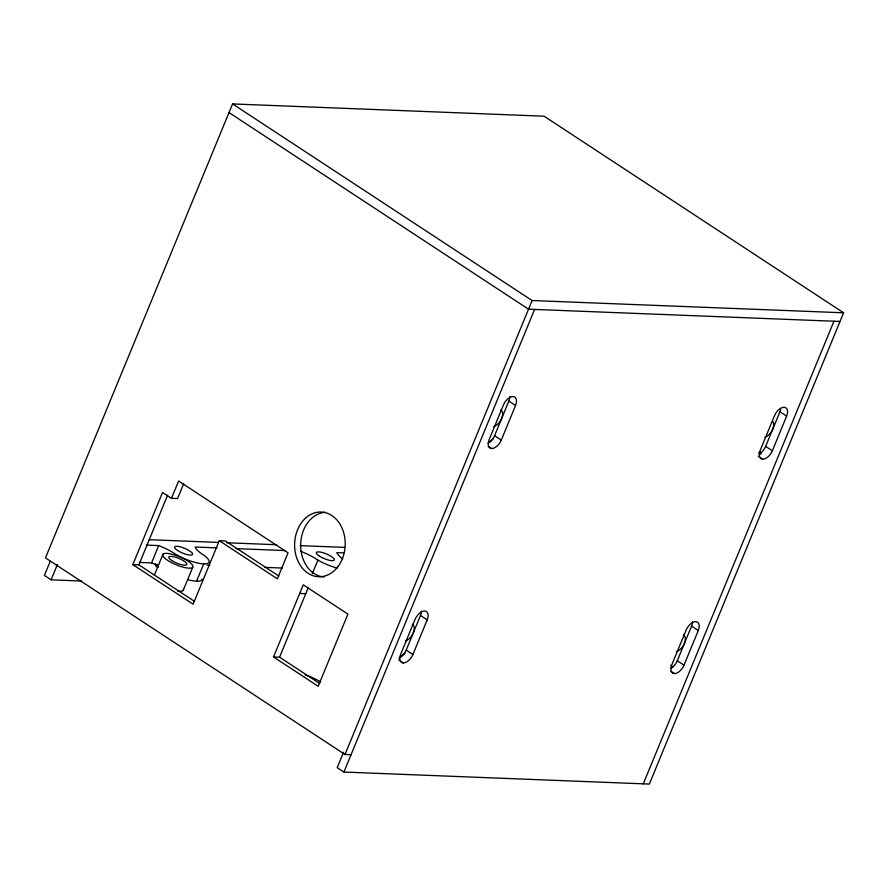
<?xml version="1.0" encoding="UTF-8"?>
<svg xmlns="http://www.w3.org/2000/svg" width="888" height="888" viewBox="0 0 888 888"><rect width="100%" height="100%" fill="white"/><g stroke="black" fill="none" stroke-linecap="round" stroke-linejoin="round"><path stroke-width="1.33" d="M343.556 752.269L337.218 767.654L343.922 772.049L649.361 784.071L843.6 312.798L544.078 116.195L232.578 103.929L45.477 557.886L344.999 754.489L351.06 754.733M50.205 561.338L44.4 575.435L51.093 579.831L81.585 581.041M51.093 579.831L57.431 564.457M278.854 576.057L225.341 540.936L219.281 540.692L193.107 604.195L132.812 564.624L162.56 492.463L171.484 498.323L177.544 498.568L183.661 483.727M132.812 564.624L138.872 564.857L167.577 495.238M171.484 498.323L178.621 481.007L288.067 552.824L277.356 578.81L219.281 540.692M139.294 562.426L151.571 562.903L158.708 545.587A27.95 7.426 22.4 0 1 176.146 554.545A22.933 6.094 22.4 0 0 203.696 563.891L196.559 581.207M156.099 566.855L157.121 564.38M154.545 574.691L163.015 554.168M183.172 590.465L192.696 567.365A16.328 4.34 22.4 0 0 173.193 554.567A16.328 4.34 22.4 0 0 167.666 560.372A16.328 4.34 22.4 0 0 192.696 567.365M273.515 656.965L303.252 584.804L347.907 614.119L318.17 686.269L273.515 656.965L279.576 657.198L319.658 683.505M312.287 573.726L317.893 560.117A27.95 7.426 22.4 0 0 300.455 551.171M279.576 657.198L308.303 587.512M344.999 754.489L532.101 300.533L843.6 312.798M343.922 772.049L534.598 309.435M400.088 657.486A9.713 5.495 -56.7 0 0 406.204 650.116L420.479 615.473A9.713 5.495 -56.7 0 0 421.456 611.111M488.456 443.09A9.713 5.495 -56.7 0 0 494.572 435.708L508.846 401.076A9.713 5.495 -56.7 0 0 509.823 396.714M412.909 654.512L427.184 619.868A9.713 5.495 -56.7 0 0 424.686 610.977A9.713 5.495 -56.7 0 0 415.051 619.391L400.777 654.034A9.713 5.495 -56.7 0 0 403.274 662.925A9.713 5.495 -56.7 0 0 412.909 654.512L406.204 650.116M501.276 440.115L515.551 405.472A9.713 5.495 -56.7 0 0 513.053 396.581A9.713 5.495 -56.7 0 0 503.418 404.995L489.144 439.638A9.713 5.495 -56.7 0 0 491.641 448.529A9.713 5.495 -56.7 0 0 501.276 440.115L494.572 435.708M671.173 668.142A9.713 5.495 -56.7 0 0 677.289 660.772L691.563 626.129A9.713 5.495 -56.7 0 0 692.54 621.778M759.529 453.768A9.713 5.495 -56.7 0 0 765.656 446.387L779.93 411.755A9.713 5.495 -56.7 0 0 780.652 409.501M683.993 665.168L698.268 630.535A9.713 5.495 -56.7 0 0 695.77 621.633A9.713 5.495 -56.7 0 0 686.135 630.058L671.861 664.69A9.713 5.495 -56.7 0 0 674.358 673.581A9.713 5.495 -56.7 0 0 683.993 665.168L677.289 660.772M772.349 450.782L786.624 416.15A9.713 5.495 -56.7 0 0 784.137 407.248A9.713 5.495 -56.7 0 0 774.503 415.673L760.228 450.305A9.713 5.495 -56.7 0 0 762.725 459.196A9.713 5.495 -56.7 0 0 772.349 450.782L765.656 446.387M643.289 783.838L833.965 321.223M488.311 443.034L493.384 438.594M398.934 658.319L405.017 653.002M840.026 321.456L528.538 309.191L229.015 112.587M149.217 539.704L218.459 542.424M226.773 542.757L276.623 544.721M300.166 545.643L344.477 547.385M146.431 545.099L158.708 545.587M216.983 547.885L195.083 547.019A27.95 7.426 22.4 0 0 204.44 555.655A22.933 6.094 22.4 0 1 203.696 563.891M236.141 548.64L285.403 550.571M343.745 552.869L336.829 552.602A27.95 7.426 22.4 0 0 342.713 558.874M207.104 565.09L209.846 565.201M264.58 567.354L282.373 568.054M299.689 593.462L305.75 593.706M779.93 411.755L786.624 416.15M232.578 103.929L532.101 300.533M758.74 452.847L760.972 454.312M758.252 456.266L762.725 459.196M508.846 401.076L515.551 405.472M488.289 446.331L491.641 448.529M691.563 626.129L698.268 630.535M671.006 671.384L674.358 673.581M420.479 615.473L427.184 619.868M398.812 659.995L403.274 662.925M138.872 564.857L194.528 601.387M412.298 624.253A9.713 5.495 -56.7 0 1 413.342 632.789A9.713 5.495 -56.7 0 1 405.405 640.981M305.139 674.88A22.933 6.094 22.4 0 1 320.679 681.895M324.187 576.967A32.379 25.286 -87.7 0 1 300.677 544.677A32.379 25.286 -87.7 0 1 325.108 512.309M500.666 409.856A9.713 5.495 -56.7 0 1 501.709 418.392A9.713 5.495 -56.7 0 1 493.772 426.584M151.571 562.903A27.95 7.426 22.4 0 1 157.964 565.656M202.064 579.076A22.933 6.094 22.4 0 1 188.312 579.82M337.185 568.076A22.933 6.094 22.4 0 1 317.893 560.117M759.817 451.537A27.95 15.806 -56.7 0 1 761.094 453.124M670.706 665.267A27.95 15.806 -56.7 0 1 672.727 667.532M772.849 421.445A9.713 5.495 -56.7 0 1 772.271 430.192A9.713 5.495 -56.7 0 1 764.846 437.251M683.372 634.92A9.713 5.495 -56.7 0 1 684.426 643.467A9.713 5.495 -56.7 0 1 676.478 651.648M183.494 589.366A16.328 4.34 22.4 0 1 177.644 591.064M158.275 567.299A9.713 2.575 22.4 0 1 155.5 563.614M338.395 566.022A32.379 25.286 -87.7 0 0 325.619 512.72A32.379 25.286 -87.7 0 0 295.704 554.445A32.379 25.286 -87.7 0 0 338.395 566.022M319.28 556.043A9.713 2.575 22.4 0 0 334.177 560.206A9.713 2.575 22.4 0 0 322.566 552.591A9.713 2.575 22.4 0 0 319.28 556.043M177.533 550.46A9.713 2.575 22.4 0 0 192.43 554.623A9.713 2.575 22.4 0 0 180.83 547.008A9.713 2.575 22.4 0 0 177.533 550.46M171.784 560.528A9.713 2.575 22.4 0 0 186.68 564.701A9.713 2.575 22.4 0 0 175.08 557.087A9.713 2.575 22.4 0 0 171.784 560.528"/></g></svg>
